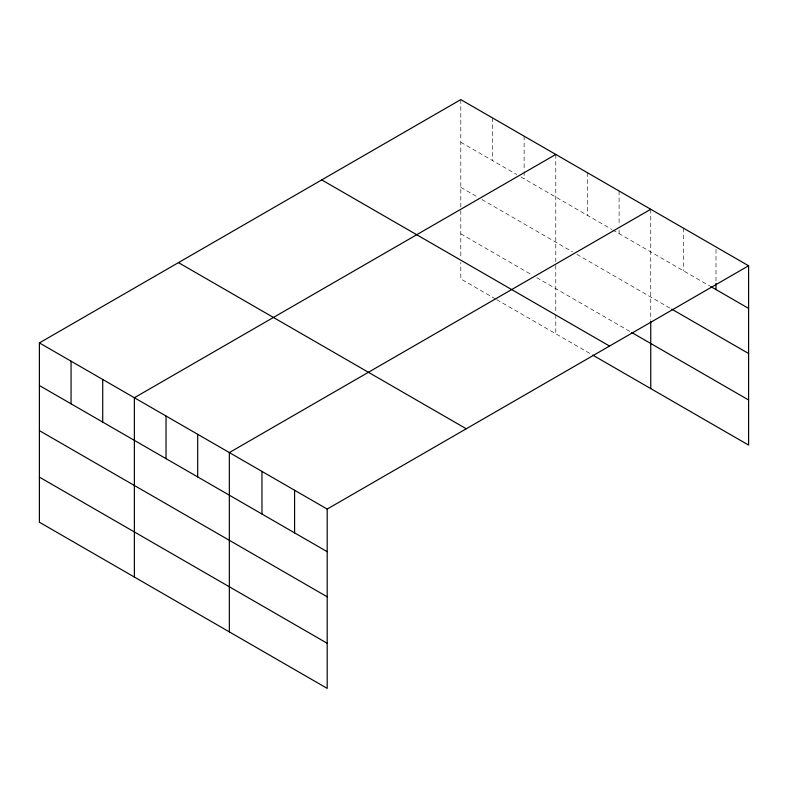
<?xml version="1.0" encoding="UTF-8"?>
<svg xmlns="http://www.w3.org/2000/svg" width="788" height="788" viewBox="0 0 788 788"><rect width="100%" height="100%" fill="white"/><g stroke="black" fill="none" stroke-linecap="round" stroke-linejoin="round"><path stroke-width="0.59" stroke-dasharray="3.94 2.96" d="M460.803 142.244L516.731 174.532M520.957 176.965L611.705 229.357M612.759 229.968L709.673 285.926M460.803 187.347L477.686 197.099M481.911 199.531L572.659 251.933M576.885 254.366L670.736 308.551M460.803 233.829L531.506 274.648M536.786 277.691L630.695 331.915M495.622 299.036L460.803 278.932L460.803 262.315M496.686 299.647L591.66 354.482M715.987 249.372L715.987 282.262M683.363 228.106L683.363 270.737M650.75 209.273L650.75 320.253M619.092 191.001L619.092 225.102M619.092 229.968L619.092 233.622M587.434 172.72L587.434 215.351M555.776 154.448L555.776 261.754M555.776 265.418L555.776 313.585M555.776 314.776L555.776 333.767M524.119 136.166L524.119 170.267M524.119 171.488L524.119 178.797M492.461 117.895L492.461 160.516M460.803 99.613L460.803 208.14M460.803 210.583L460.803 256.376"/><path stroke-width="1.18" d="M748.6 265.773L327.197 509.068L327.197 688.387L39.4 522.227L39.4 342.908L460.803 99.613L748.6 265.773L748.6 445.092L592.714 355.092M555.776 154.448L134.374 397.743L134.374 577.062M650.75 209.273L229.347 452.568L229.347 631.897M710.727 286.527L748.6 308.394M671.79 309.162L748.6 353.507M631.759 332.526L748.6 399.979M321.74 179.9L609.538 346.06M178.462 262.621L466.26 428.78M39.4 342.908L327.197 509.068M39.4 385.539L327.197 551.689M39.4 430.642L327.197 596.802M39.4 477.124L327.197 643.274M715.987 283.473L715.987 289.57M650.75 321.474L650.75 388.602M294.584 490.234L294.584 532.865M261.961 471.401L261.961 514.032M197.689 434.296L197.689 476.917M166.032 416.015L166.032 458.646M102.716 379.461L102.716 422.092M71.058 361.19L71.058 403.811"/></g></svg>
